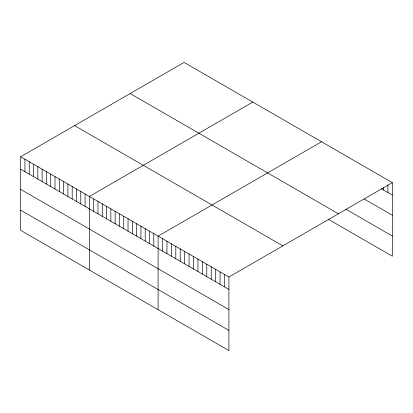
<?xml version="1.0" encoding="UTF-8"?>
<svg xmlns="http://www.w3.org/2000/svg" width="413" height="413" viewBox="0 0 413 413"><rect width="100%" height="100%" fill="white"/><g stroke="black" fill="none" stroke-linecap="round" stroke-linejoin="round"><path stroke-width="0.62" d="M20.65 156.77L228.916 277.009L228.916 350.591L20.65 230.351L20.65 156.77L184.084 62.409L392.35 182.649L392.35 256.23L328.18 219.184M252.813 102.088L89.378 196.449L89.378 270.03M321.541 141.767L158.107 236.128L158.107 309.709M228.916 277.009L392.35 182.649M381.287 188.674L392.35 195.065M364.137 198.958L392.35 215.25M345.882 209.221L392.35 236.045M130.152 93.544L338.417 213.789M74.583 125.629L282.848 245.869M20.65 169.18L228.916 289.42M20.65 189.366L228.916 309.605M20.65 210.165L228.916 330.405M387.926 185.06L387.926 192.51M383.496 187.471L383.496 189.954M224.486 274.454L224.486 286.865M220.062 271.899L220.062 284.309M215.638 269.343L215.638 281.759M211.213 266.788L211.213 279.203M206.784 264.232L206.784 276.648M202.36 261.677L202.36 274.093M197.935 259.121L197.935 271.537M193.511 256.566L193.511 268.982M189.082 254.01L189.082 266.426M184.657 251.455L184.657 263.871M180.233 248.9L180.233 261.315M175.809 246.344L175.809 258.76M171.38 243.789L171.38 256.205M166.955 241.238L166.955 253.649M162.531 238.683L162.531 251.094M153.806 233.644L153.806 246.06M149.511 231.166L149.511 243.582M145.216 228.688L145.216 241.099M140.921 226.205L140.921 238.621M136.626 223.727L136.626 236.138M132.33 221.244L132.33 233.66M128.035 218.766L128.035 231.182M123.74 216.288L123.74 228.699M119.445 213.805L119.445 226.221M115.15 211.327L115.15 223.743M110.854 208.844L110.854 221.26M106.559 206.366L106.559 218.782M102.264 203.888L102.264 216.298M97.969 201.405L97.969 213.82M93.674 198.927L93.674 211.342M85.083 193.965L85.083 206.381M80.788 191.487L80.788 203.903M76.493 189.004L76.493 201.42M72.198 186.526L72.198 198.942M67.902 184.048L67.902 196.459M63.602 181.565L63.602 193.981M59.307 179.087L59.307 191.503M55.012 176.609L55.012 189.02M50.716 174.126L50.716 186.542M46.421 171.648L46.421 184.064M42.126 169.165L42.126 181.581M37.831 166.687L37.831 179.103M33.536 164.209L33.536 176.619M29.24 161.726L29.24 174.141M24.945 159.248L24.945 171.663"/></g></svg>
